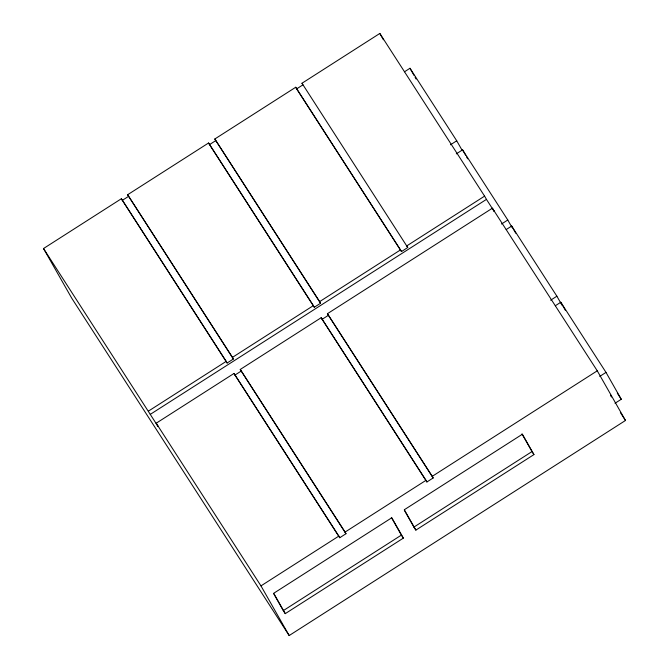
<?xml version="1.0" encoding="UTF-8"?>
<svg xmlns="http://www.w3.org/2000/svg" width="669" height="669" viewBox="0 0 669 669"><rect width="100%" height="100%" fill="white"/><g stroke="black" fill="none" stroke-linecap="round" stroke-linejoin="round"><path stroke-width="1" d="M401.509 251.569L407.73 247.505L406.802 245.874L484.59 196.126L379.825 33.45L301.987 83.249L302.906 84.879L296.651 88.877L401.509 251.569L295.723 87.254L214.808 139.001L320.551 303.249L314.296 307.255L208.552 142.999L127.628 194.738L233.381 359.002L227.126 363.008L121.373 198.735L43.518 248.525L71.734 298.182L289.175 635.55L625.482 420.475L597.266 370.818L492.376 208.218L327.417 313.711L433.161 477.967L426.906 481.973L321.162 317.716L240.246 369.464L345.99 533.72L339.735 537.734L233.991 373.461L156.203 423.209L158.043 426.471L43.518 248.525M122.293 200.365L128.557 196.36M209.481 144.629L215.736 140.632M404.511 71.775L409.988 68.271L456.726 140.791L462.338 150.667M450.471 144.797L456.726 140.791M456.308 153.862L462.572 149.856L507.788 220.009L511.852 227.176M148.409 411.126L226.197 361.377L121.373 198.735M233.381 359.002L232.452 357.371L313.368 305.624L208.552 142.999M320.551 303.249L319.631 301.627L400.547 249.88M150.249 414.387L486.455 199.379L484.59 196.126M234.911 375.092L241.166 371.086M322.082 319.339L328.345 315.342M501.524 224.015L507.788 220.009M506.207 229.559L511.676 226.055L556.892 296.208L561.985 305.164M550.637 300.205L556.892 296.208M555.312 305.75L560.789 302.254L606.005 372.399L621.267 399.268L615.012 403.273M289.175 635.55L260.969 585.885L338.815 536.103L233.991 373.461M345.99 533.72L345.062 532.089L425.977 480.342L321.162 317.716M433.161 477.967L432.233 476.336L597.266 370.818M599.75 376.404L606.005 372.399M285.262 613.64L273.696 593.286L391.783 517.764L403.348 538.119L285.262 613.64L283.313 610.613L401.4 535.1L391.348 517.396M415.867 530.116L404.302 509.753L522.38 434.231L533.946 454.594L415.867 530.116L413.919 527.088L532.006 451.575L521.945 433.872M617.311 393.129L621.267 399.268M486.455 199.379L494.24 211.463L492.376 208.218M620.38 412.572L625.482 420.475M301.987 83.249L407.73 247.505M532.006 451.575L533.946 454.594M214.808 139.001L319.631 301.627M327.417 313.711L432.233 476.336M401.4 535.1L403.348 538.119M127.628 194.738L232.452 357.371M240.246 369.464L345.062 532.089M156.203 423.209L260.969 585.885M560.789 302.254L565.372 310.307M610.429 395.212L611.449 397.001M511.676 226.055L515.749 233.222M462.572 149.856L465.624 155.233M466.636 157.023L467.656 158.812M409.988 68.271L414.061 75.455M415.081 77.253L416.101 79.042M379.825 33.45L383.412 39.772M295.723 87.254L296.651 88.877M425.977 480.342L426.906 481.973M313.368 305.624L314.296 307.255M404.369 510.28L413.919 527.088M338.815 536.103L339.735 537.734M226.197 361.377L227.126 363.008M273.763 593.804L283.313 610.613"/></g></svg>
